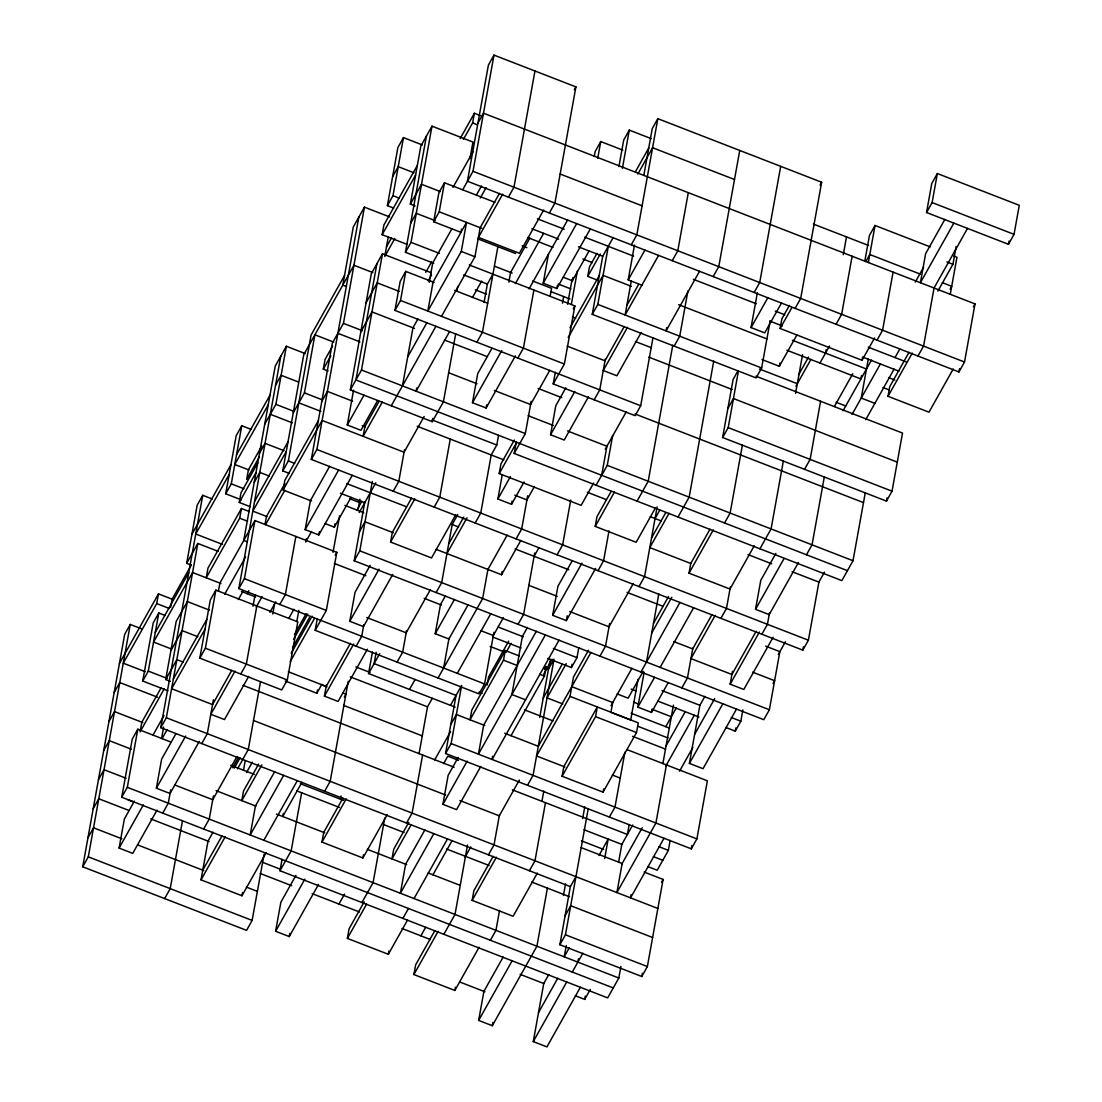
<?xml version="1.0" encoding="UTF-8"?>
<svg xmlns="http://www.w3.org/2000/svg" width="1102" height="1102" viewBox="0 0 1102 1102"><rect width="100%" height="100%" fill="white"/><g stroke="black" fill="none" stroke-linecap="round" stroke-linejoin="round"><path stroke-width="1.5" d="M264.081 854.257L252.138 920.418L246.559 930.363L82.719 866.792L124.678 634.38L130.256 624.448L141.276 628.732M82.719 866.792L88.298 856.846L130.256 624.448M613.263 987.943L121.743 797.242L132.24 739.139L137.819 729.207L170.893 742.045M167.931 690.816L142.723 681.036L153.219 622.933L158.798 613.001L165.093 615.439M145.312 671.738L123.259 663.184L156.718 603.565L158.468 593.882L172.642 599.392M121.743 797.242L127.322 787.31L137.819 729.207M142.723 681.036L148.302 671.104L158.798 613.001M157.007 810.163L132.75 853.375L119.099 848.085L124.347 819.034L134.375 801.14M170.658 607.257L172.119 599.185L191.349 564.913M170.424 681.353L165.686 679.521L176.182 621.418L187.326 601.554L209.394 610.109M191.404 565.161L186.665 563.329L197.162 505.226L202.74 495.294L212.19 498.958M644.202 872.081L663.101 879.41L647.37 966.564L641.791 976.496L559.871 944.717L570.368 886.614L160.782 727.692L202.74 495.294M161.581 738.436L163.619 727.141M160.782 727.692L166.347 717.76L197.823 543.451L218.306 551.399M199.31 741.357L170.039 793.509L156.374 788.219L161.622 759.168L175.838 733.836M170.686 789.914L168.289 803.193L162.71 813.138M241.448 499.881L225.703 493.779L236.186 435.676L241.765 425.744L251.215 429.408M199.806 658.142L210.303 600.039L215.868 590.107L297.788 621.886L287.305 679.989L281.726 689.921L199.806 658.142L205.385 648.21L215.868 590.107M225.703 493.779L231.282 483.833L241.765 425.744M218.43 591.168L219.89 583.096L254.906 520.557L336.813 552.336L326.33 610.439L315.172 630.316L479.012 693.888L484.591 683.943L493.916 632.3M250.292 506.727L239.258 502.457L241.007 492.773L257.73 462.964M182.45 820.852L170.218 888.639L164.639 898.571M241.434 508.504L207.975 568.122L206.226 577.806L239.685 518.188L241.434 508.504L249.314 511.562M213.43 699.756L207.314 733.643L201.735 743.588M484.591 683.943L238.831 588.592L280.79 356.194M238.831 588.592L244.41 578.66L254.906 520.557M264.728 424.229L275.886 404.351L286.368 346.248L305.268 353.59M213.444 795.851L209.242 819.089L203.663 829.021M266.229 852.535L241.972 895.761L201.019 879.864L208.016 841.129L213.03 832.189M265.017 524.497L266.477 516.425L284.881 483.64M253.005 606.252L255.044 594.956M256.835 606.004L246.338 664.093L240.759 674.038M289.082 473.323L282.773 470.885L303.753 354.679L353.935 265.251L372.848 272.593M311.467 500.997L283.104 489.991L284.853 480.307L318.313 420.702M282.773 470.885L288.352 460.939L311.081 335.063L344.54 275.445M293.27 412.782L304.414 392.904L314.91 334.801L333.81 342.143M243.501 770.215L245.25 760.532M260.513 681.752L248.267 749.539L242.702 759.471M272.745 613.966L274.494 604.282M328.038 370.988L323.313 369.156L325.062 359.472L332.597 346.056M295.859 536.454L285.377 594.557L279.798 604.488M824.461 572.172L818.896 582.104L808.4 640.207L802.821 650.139L311.315 459.438L332.294 343.232L343.452 323.354L364.431 207.162L389.64 216.942M311.315 459.438L316.894 449.492L358.853 217.094M352.282 475.32L318.822 534.938L305.171 529.635L310.42 500.583L329.65 466.311M241.972 895.761L242.564 892.524M306.273 538.768L305.681 542.005L311.535 531.563M296.81 621.583L298.849 610.288M318.822 534.938L319.401 531.715M455.705 333.741L443.417 401.803L432.26 421.667L350.353 389.888L371.333 273.682L382.477 253.804L431.309 272.759M377.655 400.481L360.933 430.29L347.268 424.986L353.563 390.122M376.898 263.75L355.918 379.942L847.424 570.657M407.354 244.479L382.146 234.698L383.895 225.015L417.355 165.396M393.69 208.085L387.394 205.647L397.877 147.544L403.456 137.612L422.355 144.941M350.353 389.888L361.497 370.01L382.477 253.804M387.394 205.647L392.973 195.715L403.456 137.612M315.172 630.316L317.28 618.69M325.214 523.643L334.319 527.169L334.912 523.849M283.338 813.304L282.746 816.527L301.989 782.241M385.039 254.865L388.235 237.123M333.038 552.322L339.636 515.791M620.936 966.385L618.828 978.011L607.684 997.889L280.004 870.745L282.043 859.45M285.363 681.036L316.866 693.268L317.459 690.031M318.533 884.41L289.261 936.562L275.61 931.273L280.858 902.221L295.915 875.387M301.645 792.765L291.162 850.868L280.004 870.745M415.082 205.964L410.357 204.132L420.84 146.029L431.998 126.165L472.951 142.048L469.962 158.647M367.352 649.271L338.08 701.437L324.429 696.133L326.467 684.838M358.233 508.917L359.982 499.234M555.312 372.283L553.218 383.909L635.124 415.688L640.703 405.756L394.957 310.406L400.191 281.354L405.77 271.409L434.133 282.415M433.802 263.295L405.44 252.303L426.419 136.097M394.957 310.406L400.522 300.46L405.77 271.409M405.44 252.303L411.018 242.357L431.998 126.165M765.683 646.144L779.858 651.654L769.375 709.757L763.796 719.689L354.21 560.766L364.693 502.664L375.851 482.786M289.261 936.562L289.84 933.339M354.21 560.766L359.789 550.835L372.311 481.436M392.739 574.431L363.467 626.583L349.802 621.294L355.051 592.242L370.107 565.409M348.26 681.256L330.187 781.318L324.608 791.264M402.45 385.907L412.947 327.804L417.961 318.864M460.429 232.123L433.651 221.736L438.899 192.685L444.464 182.753L494.881 202.313M387.174 814.777L362.916 857.99L321.963 842.107L323.712 832.423L342.942 798.137M363.812 624.655L361.718 636.267L356.139 646.199M433.651 221.736L439.23 211.804L444.464 182.753M429.257 282.264L432.742 262.896L451.985 228.61M433.072 282.002L427.838 311.053L461.283 251.449L466.532 222.397L432.521 283.007M340.532 799.239L341.11 796.002M404.503 449.74L398.814 481.285L393.235 491.216M416.694 387.973L416.115 391.196L449.561 331.592M455.801 514.73L431.543 557.943L390.59 542.06L392.34 532.376L411.569 498.09M455.195 707.167L368.55 673.542L372.448 651.971M376.168 652.315L374.129 663.611L456.049 695.39L445.566 753.492L691.312 848.843L696.891 838.911L707.374 780.808L627.038 749.635M463.419 139.334L472.62 122.942L474.37 113.258L480.679 115.696M460.953 232.329L461.531 229.106M462.799 189.627L473.006 171.306L493.985 55.1L575.905 86.879L554.926 203.085L549.347 213.017M432.26 421.667L432.866 418.347M456.848 291.245L457.716 286.396M407.561 920.005L388.331 954.277L347.378 938.394L349.114 928.711L364.17 901.877M362.916 857.99L363.508 854.766M406.569 630.578L402.671 652.164L397.092 662.095M441.489 316.357L474.934 256.738L480.183 227.687L499.426 193.415M450.263 439.078L439.767 497.167L434.188 507.113M384.736 818.097L373.082 882.661L361.924 902.524M484.067 302.347L487.359 284.082L492.938 274.15M497.884 246.71L482.442 332.253L476.863 342.185M515.392 355.85L486.12 408.002L472.469 402.712L477.717 373.661L491.933 348.328M457.771 514.579L452.192 524.511L441.695 582.614L436.13 592.545M534.952 70.996L513.973 187.188L508.394 197.134M468.116 604.722L448.872 639.008L435.221 633.705L440.469 604.654L445.483 595.714M419.063 753.644L427.507 706.837L432.287 698.324M422.603 755.008L412.107 813.111L406.528 823.042M486.12 408.002L486.712 404.778M508.848 282.126L510.598 272.442L529.828 238.156M388.331 954.277L388.91 951.054M443.624 668.06L449.024 638.168M475.155 522.995L480.734 513.064L491.216 454.961L496.795 445.029L498.545 435.345M593.661 483.007L581.126 505.363L499.206 473.571L500.955 463.887L514.331 440.042M445.566 753.492L451.131 743.561L461.628 685.458L450.47 705.335M533.891 290.033L523.409 348.136L517.83 358.081M524.084 481.932L511.535 504.289L497.884 498.999L502.25 474.783M480.816 766.413L456.559 809.639L442.908 804.336L448.156 775.285L458.184 757.405M479.094 947.238L454.85 990.45L413.884 974.554L415.633 964.87L434.877 930.598M488.048 568.632L482.662 598.51L438.059 677.992M590.314 228.913L556.854 288.531L543.203 283.228L548.452 254.176M865.29 492.663L853.003 560.725L841.859 580.589L514.179 453.445L516.218 442.15M511.535 504.289L512.113 501.066M514.179 453.445L525.337 433.582L531.164 401.307M550.105 296.397L551.565 288.325L532.652 280.996M435.924 549.278L501.562 574.748L502.14 571.525M556.854 288.531L557.433 285.294M487.139 685.003L488.599 676.945L508.669 641.171M527.679 495.762L521.687 528.96L516.108 538.892M562.447 303.188L563.645 296.548M467.523 845.041L455.002 914.44L443.844 934.317M567.599 304.221L572.09 279.316M594.267 156.484L595.176 151.497L600.742 141.566L622.795 150.12M505.239 650.511L471.78 710.129L470.031 719.813L503.49 660.194L505.239 650.511L519.414 656.007M563.246 277.236L572.351 280.762L572.944 277.442M571.373 304.248L577.365 271.051M597.752 158.165L600.742 141.566M588.468 396.816L564.21 440.042L550.559 434.739L555.807 405.688L565.836 387.808M492.677 756.22L492.098 759.457L559.003 640.221M553.218 383.909L564.362 364.032L574.858 305.929L469.3 264.976M454.85 990.45L455.429 987.227M534.704 552.984L523.615 614.393L518.036 624.338M537.363 873.046L513.105 916.258L472.152 900.375L473.888 890.692L493.131 856.406M597.201 280.046L587.752 276.382L589.501 266.698L597.022 253.281M499.426 815.012L494.027 844.89L488.448 854.835M770.105 321.192L761.647 367.985L756.082 377.917L592.242 314.359L602.725 256.256L613.084 237.798M618.911 166.609L623.704 140.05L629.283 130.119L651.337 138.673M592.242 314.359L597.821 304.414L608.304 246.325M622.396 168.303L629.283 130.119M570.74 500.032L562.654 544.856L557.075 554.788M547.405 888.129L536.908 946.232L492.305 1025.714L478.654 1020.411L483.902 991.359L503.132 957.087M595.603 568.439L566.332 620.605L552.667 615.315L557.915 586.264L572.131 560.918M499.55 910.417L495.955 930.336L490.376 940.268M510.997 735.695L544.443 676.091L546.193 666.407L544.526 669.382M539.718 717.498L549.912 661.007M605.287 359.197L599.75 389.86L594.171 399.792M553.741 660.759L533.051 775.34L527.472 785.285M643.802 175.411L652.246 128.603L657.825 118.672L821.665 182.243L800.686 298.435L795.107 308.381M492.305 1025.714L492.897 1022.477M566.332 620.605L567.199 615.77M641.846 285.211L628.195 279.908L634.49 245.043M657.825 118.672L636.846 234.878L631.267 244.809M631.239 281.12L625.123 315.02L658.569 255.402M541.991 801.002L543.796 791.043M601.678 475.306L607.064 445.415M545.476 802.683L534.98 860.786L529.415 870.718M655.387 508.008L636.157 542.28L595.204 526.398L596.94 516.714L611.169 491.382M596.099 485.238L607.257 465.361L612.643 435.483M547.79 658.404L571.415 667.564L572.021 664.244M564.913 766.978L536.55 755.972L570.01 696.368L573.495 677L588.551 650.166M571.415 667.564L576.993 657.632L578.798 647.673M562.103 776.263L563.852 766.579L597.312 706.961L595.562 716.644L562.103 776.263L603.069 792.145L636.515 732.541L638.265 722.857L570.01 696.368M609.007 530.861L603.607 560.739L598.028 570.671M640.703 405.756L652.99 337.694M580.368 987.282L546.923 1046.9L533.272 1041.597L543.754 983.507L548.782 974.554M609.613 623.594L605.535 646.185L599.956 656.117M688.295 192.657L677.799 250.76L672.234 260.692M563.425 895.54L565.519 883.928M666.669 327.68L666.076 330.903L699.536 271.299M582.655 818.552L584.749 806.926M559.871 944.717L565.45 934.785L588.234 808.62M672.785 345.133L648.21 481.257L637.066 501.135M566.263 945.53L564.224 956.825L569.238 947.885M610.963 712.25L612.712 702.566L571.759 686.684M687.896 291.011L679.727 336.206L674.162 346.138M603.069 792.145L603.648 788.922M657.15 506.906L644.56 576.635L638.995 586.567M577.875 962.115L578.467 958.795M604.667 858.472L608.166 839.104L598.965 855.496M624.875 752.253L614.971 807.132L609.392 817.064M638.044 679.3L630.702 719.978L611.803 712.636M575.272 995.726L584.721 999.39L585.314 996.07M668.225 682.606L651.502 712.415L637.851 707.112L644.133 672.248M646.488 662.082L658.789 594.019M739.745 150.451L718.766 266.656L713.187 276.588M618.608 862.163L621.817 844.407L632.686 825.026M629.187 824.503L627.396 834.476L512.389 789.845M713.752 361.029L689.163 497.154L678.019 517.017M651.502 712.415L652.095 709.096M754.236 545.834L729.979 589.047L689.025 573.164L690.775 563.48L710.005 529.194M631.143 894.645L630.551 897.868L664.01 838.25M662.881 763.562L673.432 705.128M756.013 376.223L902.524 433.072L892.028 491.175L886.463 501.107L722.623 437.535L733.119 379.432L737.885 370.919M666.421 764.926L655.924 823.015L616.9 892.565L622.148 863.513L581.181 847.631M722.623 437.535L728.202 427.604L738.395 371.112M692.855 648.086L687.455 677.964L681.876 687.896M781.456 303.078L764.719 332.887L751.068 327.583L757.363 292.733M780.698 166.347L759.719 282.553L754.14 292.485M641.791 976.496L642.383 973.273M647.742 866.571L657.205 870.236L668.349 850.358L670.154 840.399M742.417 444.988L730.13 513.036L724.551 522.982M736.494 709.096L703.035 768.7L689.384 763.411L699.88 705.308L704.894 696.368M730.378 586.843L726.48 608.414L720.901 618.36M874.589 337.928L862.039 360.285L780.133 328.492L781.869 318.809L789.404 305.406M691.312 848.843L691.918 845.523M761.992 359.555L779.321 366.277L779.899 363.054M773.081 637.314L743.809 689.48L730.158 684.177L732.486 671.27M798.468 562.461L769.196 614.627L755.531 609.323L760.779 580.286L775.836 553.452M783.37 460.87L771.083 528.932L759.939 548.81M795.561 393.359L802.559 354.637M725.805 727.472L735.254 731.136L735.847 727.912M735.254 731.136L740.833 721.204L742.872 709.908M769.54 612.684L767.447 624.311L761.868 634.242M825.522 353.122L826.114 349.802M843.292 254.672L846.501 236.916M820.604 401.28L810.122 459.382L804.543 469.328M852.135 256.229L841.639 314.332L836.06 324.264M824.337 476.767L812.05 544.829L806.471 554.761M864.794 261.229L869.464 235.401L875.043 225.469L930.171 246.862M868.335 262.593L875.043 225.469M802.821 650.139L803.427 646.819M862.039 360.285L862.632 357.062L898.901 371.167M861.502 375.63L860.91 378.95L786.856 350.216M868.28 359.045L861.241 398.056L874.892 403.36M893.088 272.125L882.592 330.228L877.027 340.16M953.244 368.977L928.986 412.189L888.019 396.293L889.769 386.609L909.012 352.337M926.548 212.507L931.782 183.455L937.361 173.524L1019.281 205.303L1014.033 234.354L1008.454 244.3L926.548 212.507L932.113 202.575L937.361 173.524M886.463 501.107L887.041 497.884M937.885 291.093L952.941 264.26L956.15 246.504M950.255 294.372L956.963 257.248L953.809 256.036M493.985 55.1L488.406 65.032L467.427 181.238L958.947 371.939L959.539 368.619M958.947 371.939L964.512 362.007L975.008 303.904L483.502 113.203L477.924 123.135M1008.454 244.3L1009.046 241.062M286.368 346.248L275.224 366.126L243.749 540.435L246.903 541.647M364.431 207.162L353.274 227.026L342.791 285.129L345.932 286.355M119.429 663.432L158.468 593.882M191.913 534.277L230.952 464.727M236.517 454.795L269.976 395.177M275.555 385.245L281.12 375.3L298.449 382.022M392.643 176.595L398.208 166.664L413.966 172.766M229.202 474.411L195.743 534.015L222.521 544.416M268.227 404.861L234.767 464.479L248.956 469.975M114.195 692.483L119.76 682.551L157.572 697.222M186.665 563.329L197.823 543.451M155.299 632.369L188.745 572.751M261.808 445.924L248.432 469.769L246.683 479.453L259.218 457.096M108.946 721.534L114.525 711.603L142.874 722.609M259.48 453.28L265.059 443.335L283.958 450.677M382.146 234.698L415.606 175.08M239.258 502.457L255.995 472.648M103.698 750.586L109.277 740.654L131.331 749.208M254.245 482.332L259.81 472.386L269.274 476.064M386.485 246.807L391.513 237.867M410.357 204.132L421.501 184.268L440.414 191.596M384.736 256.49L394.778 238.597M323.313 369.156L330.848 355.739M98.45 779.637L104.029 769.706L126.083 778.26M170.934 650.469L182.092 630.606L197.837 636.722M254.576 501.438L288.021 441.833M366.084 302.733L377.228 282.856L399.282 291.424M410.688 223.251L416.267 213.306L435.166 220.648M460.154 138.59L474.37 113.258M286.272 451.517L252.826 511.121L267.001 516.631M93.215 808.689L98.781 798.757L128.714 810.369M161.057 687.923L141.827 722.196L140.078 731.88L164.336 688.654M165.686 679.521L176.843 659.657L183.139 662.095M321.812 401.335L327.377 391.389L352.585 401.169M360.836 331.785L371.994 311.907L414.517 328.41M173.345 679.025L206.804 619.407M87.967 837.74L93.546 827.809L121.895 838.801M205.055 629.09L171.595 688.709L212.562 704.591L231.792 670.319M224.67 594.267L245.581 557.006M283.104 489.991L322.142 420.441L404.062 452.233L424.132 416.46M452.991 187.409L473.061 151.635M265.568 524.621L284.798 490.335M153.15 734.841L164.033 715.473M238.321 599.557L243.349 590.617M162.132 738.56L167.146 729.62M425.703 272.373L431.557 261.945M247.192 593.689L248.859 590.713M347.268 424.986L364.004 395.177M428.223 280.872L431.571 274.908M476.45 194.93L481.478 185.99M480.307 198.002L486.147 187.574M119.099 848.085L143.356 804.859M256.27 606.995L262.124 596.554M156.374 788.219L185.646 736.053M305.171 529.635L338.631 470.031M379.06 401.321L364.845 426.653L363.095 436.337L382.339 402.065M407.699 356.855L426.942 322.583M235.057 671.063L210.813 714.275L224.464 719.578L248.721 676.352M502.691 194.159L478.433 237.371L519.4 253.267L543.644 210.055M269.921 612.285L275.775 601.857M391.306 405.77L435.91 326.288M574.307 89.717L575.905 86.879M334.319 527.169L351.042 497.36M288.931 618.126L293.945 609.186M472.455 297.499L481.657 281.106M356.8 510.309L361.814 501.369M335.228 555.174L336.813 552.336M359.224 512.54L365.079 502.113M294.482 634.504L306.191 613.635M293.545 639.367L307.761 614.034M292.636 647.563L309.359 617.754M291.148 653.431L312.059 616.17M359.459 531.715L365.024 521.783L393.386 532.776M236.999 756.495L212.741 799.721L174.929 785.051M290.239 661.613L314.497 618.401M232.66 767.722L238.514 757.294M234.244 768.122L240.098 757.694M237.509 768.865L243.363 758.424M515.392 283.6L543.589 233.362M246.476 772.571L252.33 762.143M258.598 764.127L243.542 790.947L241.793 800.631L261.863 764.871M202.768 870.181L221.998 835.908M529.043 288.903L567.682 219.904M201.019 879.864L225.276 836.652M390.59 542.06L414.834 498.834M349.802 621.294L379.074 569.128M472.469 402.712L501.741 350.546M543.203 283.228L576.663 223.623M316.866 693.268L321.894 684.314M274.687 771.648L255.444 805.934L250.195 834.985L283.655 775.367M350.436 643.237L326.178 686.45L288.366 671.779M324.429 696.133L353.701 643.967M572.351 280.762L589.074 250.953M635.372 171.816L648.747 147.971M263.86 840.275L297.306 780.671M344.334 697.015L345.918 694.177L342.777 692.951M637.81 174.047L652.577 147.723L734.497 179.502M587.752 276.382L600.301 254.025M368.55 673.542L379.708 653.679M573.26 308.767L574.858 305.929M448.693 543.878L463.749 517.058M569.968 327.776L599.24 275.624M446.944 553.562L467.014 517.802M549.815 370.258L530.585 404.53L494.343 390.466M568.219 337.46L603.056 275.362L631.418 286.368M430.427 589.57L406.17 632.796L366.787 617.519M499.206 473.571L515.929 443.775M497.884 498.999L510.419 476.643M628.195 279.908L644.918 250.099M435.221 633.705L454.465 599.433M321.963 842.107L346.221 798.881M550.559 434.739L574.817 391.527M409.517 689.439L415.096 679.507M275.61 931.273L304.882 879.107M626.873 305.337L638.581 284.468M487.91 569.458L507.14 535.173M534.456 486.492L526.935 499.909L514.799 495.197M624.228 326.536L604.984 360.809L567.186 346.138M627.493 327.28L603.249 370.492L616.9 375.796L641.144 332.57M501.562 574.748L520.791 540.476M457.289 673.35L490.734 613.745M338.961 904.039L344.54 894.108M534.112 556.303L538.892 547.777M503.366 617.643L493.324 635.523L480.734 630.633M450.801 724.441L456.38 714.509L484.742 725.515M605.329 449.093L626.156 411.969M434.67 759.912L450.566 731.59M408.773 822.395L393.731 849.215L391.981 858.899L411.211 824.627M443.638 763.617L447.825 756.165L458.446 760.297M506.093 652.343L511.108 643.403M347.378 938.394L366.608 904.108M527.403 627.493L522.389 636.446L511.893 694.535L525.544 699.839M424.862 829.93L405.632 864.202L400.384 893.254L433.844 833.635M536.371 631.212L483.682 725.102L478.447 754.154L545.352 634.931M595.204 526.398L614.434 492.112M442.908 804.336L467.165 761.124M552.667 615.315L581.939 563.15M402.891 918.421L408.456 908.489M414.035 898.543L447.495 838.939M543.699 674.204L552.061 659.299M432.934 874.795L452.164 840.523M554.03 659.148L548.452 669.079L545.311 667.853M820.067 185.081L821.665 182.243M543.217 698.131L562.172 664.354M751.068 327.583L767.805 297.774M566.276 663.597L547.047 697.883L562.791 703.985M420.881 935.818L425.661 927.305M464.934 857.328L470.788 846.901M655.056 518.532L659.836 510.019M651.558 537.9L665.773 512.568M519.345 780.078L499.275 815.838L459.892 800.562M590.989 652.398L538.299 746.288L504.688 733.257M669.052 513.312L649.808 547.584L690.775 563.48M727.871 408.484L733.45 398.552L897.276 462.124M413.884 974.554L438.141 931.342M633.292 583.592L609.034 626.818L569.651 611.541M780.133 328.492L791.828 307.637M472.152 900.375L496.396 857.149M779.321 366.277L796.884 334.98M653.486 623.346L668.542 596.513M611.045 705.556L631.942 668.294M651.737 633.03L671.807 597.256M798.495 374.997L808.537 357.103M689.025 573.164L713.269 529.938M795.919 386.168L810.976 359.335M865.814 261.615L869.795 254.521L920.211 274.081M640.923 672.013L679.948 602.463M643.169 671.366L628.112 698.186L617.079 693.902M819.943 363.054L829.503 346.028M637.851 707.112L654.574 677.303M660.153 667.371L693.599 607.753M478.654 1020.411L512.113 960.806M711.933 614.64L692.703 648.913L673.79 641.584M715.198 615.384L690.954 658.597L731.907 674.493L756.165 631.267M834.366 406.528L852.769 373.743M570.368 886.614L575.947 876.682M944.869 219.394L925.639 253.667L920.39 282.718L953.85 223.1M665.76 726.686L676.352 707.815M843.058 410.743L871.503 360.065M915.266 282.071L923.628 267.166M565.119 915.666L570.698 905.734L652.618 937.513M666.09 745.806L685.32 711.534M852.039 414.462L880.47 363.784M665.87 765.918L694.301 715.239M895.017 357.558L899.797 349.045M967.501 228.403L934.041 288.021L923.559 346.111L917.98 356.056M755.531 609.323L783.977 558.659M865.69 419.752L894.121 369.087M538.52 1012.559L557.75 978.273M621.583 864.519L642.218 827.754M694.632 734.359L714.702 698.585M888.019 396.293L912.277 353.081M679.521 771.207L692.896 747.363M950.117 289.137L951.715 286.3L942.265 282.635M730.158 684.177L759.43 632.011M533.272 1041.597L566.717 981.992M572.296 972.06L582.889 953.175M689.384 763.411L722.843 703.792M584.721 999.39L590.286 989.458M778.274 654.492L785.437 641.722M973.41 306.742L975.008 303.904M661.517 882.247L663.101 879.41M773.025 683.543L774.623 680.705L752.556 672.137M932.113 202.575L1014.033 234.354M946.88 261.904L952.941 264.26M813.414 224.078L868.555 245.47M472.62 122.942L477.345 124.774M560.174 174.033L642.094 205.826M473.006 171.306L964.512 362.007M537.418 218.816L564.196 229.202M584.68 237.15L633.512 256.105M693.378 279.329L756.385 303.78M775.298 311.108L784.748 314.773M868.238 347.171L906.051 361.842M531.839 228.748L558.618 239.134M578.454 246.834L602.725 256.256M769.719 321.04L782.324 325.93M527.775 237.591L552.984 247.371M582.917 258.984L592.366 262.662M792.434 340.284L866.475 369.018M888.529 377.573L894.838 380.011M439.23 211.804L481.753 228.307M678.68 304.703L766.896 338.934M392.973 195.715L399.268 198.153M522.141 245.829L526.866 247.661M882.964 387.505L889.259 389.956M477.758 238.845L515.571 253.515M558.259 284.04L570.864 288.931M461.283 251.449L474.934 256.738M597.821 304.414L761.647 367.985M494.839 266.326L512.168 273.048M759.498 369.018L797.311 383.689M551.041 291.658L569.954 299M836.184 402.299L845.633 405.963M411.018 242.357L439.367 253.364M463.735 274.908L487.359 284.082M572.434 317.087L575.575 318.313M635.441 341.537L651.199 347.653M475.417 289.867L486.45 294.151M648.706 357.103L732.21 389.502M454.603 290.363L487.69 303.202M400.522 300.46L564.362 364.032M728.202 427.604L892.028 491.175M444.45 340.022L486.988 356.538M635.069 413.994L863.5 502.622M538.12 388.469L561.758 397.643M343.452 323.354L362.351 330.696M448.666 372.752L477.014 383.744M337.873 333.3L359.927 341.854M528.147 415.688L553.356 425.468M567.544 430.965L606.927 446.255M361.497 370.01L525.337 433.582M607.257 465.361L853.003 560.725M432.204 419.972L496.795 445.029M417.176 426.24L503.821 459.851M587.311 492.25L606.224 499.592M650.332 516.7L661.352 520.984M747.996 554.595L771.634 563.769M792.104 571.718L818.896 582.104M304.414 392.904L321.743 399.627M362.214 425.634L365.368 426.86M298.849 402.85L320.902 411.404M275.886 404.351L293.215 411.074M270.307 414.297L292.361 422.851M316.894 449.492L808.4 640.207M288.352 460.939L294.661 463.391M346.648 483.558L406.5 506.782M452.192 524.511L458.487 526.963M515.199 548.961L568.77 569.748M627.052 592.366L663.28 606.417M340.422 493.241L364.693 502.664M349.94 498.793L359.404 502.471M344.885 505.405L363.784 512.733M528.864 585.341L557.213 596.347M231.282 483.833L243.873 488.723M359.789 550.835L769.375 709.757M239.685 518.188L247.564 521.246M334.388 563.494L365.905 575.726M424.187 598.345L441.516 605.067M498.228 627.066L523.436 636.846M553.369 648.458L576.993 657.632M662.068 690.637L699.88 705.308M731.384 717.526L740.833 721.204M631.226 689.094L635.95 690.926M492.649 636.997L521.012 648.004M658.059 701.189L698.847 717.003M490.17 646.461L504.344 651.957M633.526 702.084L638.251 703.916M652.425 709.426L671.338 716.755M503.49 660.194L517.664 665.691M539.718 674.259L544.443 676.091M631.102 713.242L668.914 727.912M638.072 726.37L668.005 737.982M244.41 578.66L326.33 610.439M595.562 716.644L636.515 732.541M632.493 736.301L665.58 749.14M220.937 583.509L192.575 572.503L153.55 642.053L170.879 648.775M241.407 591.457L255.595 596.953M478.957 692.18L482.111 693.406M524.635 709.908L552.997 720.915M355.891 666.958L370.079 672.454M612.34 775.023L620.219 778.081M350.326 676.89L427.507 706.837M156.718 603.565L169.322 608.456M322.294 685.003L327.019 686.835M205.385 648.21L287.305 679.989M451.131 743.561L696.891 838.911M343.493 705.335L422.273 735.888M243.005 685.32L454.107 767.226M658.9 846.694L668.349 850.358M584.005 829.737L621.817 844.407M653.321 856.626L662.77 860.29M148.302 671.104L167.215 678.433M581.58 840.895L603.634 849.449M253.515 720.488L445.704 795.065M166.347 717.76L657.866 908.461M300.405 783.729L343.562 800.41M230.759 765.27L254.397 774.431M296.92 790.933L339.457 807.435M383.565 824.558L404.048 832.506M446.585 849.008L489.123 865.511M531.646 882.013L569.458 896.684M216.061 790.644L255.967 806.141M276.45 814.075L324.759 832.823M367.297 849.325L406.679 864.615M428.21 872.963L460.237 885.388M565.45 934.785L647.37 966.564M127.322 787.31L618.828 978.011M127.846 799.666L133.907 802.022M150.767 818.924L209.063 841.542M262.62 862.315L279.949 869.051M260.196 873.473L291.699 885.705M312.183 893.653L359.445 911.988M401.982 928.49L430.331 939.496M520.13 974.333L543.754 983.507M137.654 844.917L203.815 870.594M246.352 887.096L257.372 891.366M459.741 981.992L484.949 991.772M88.298 856.846L252.138 920.418"/></g></svg>
